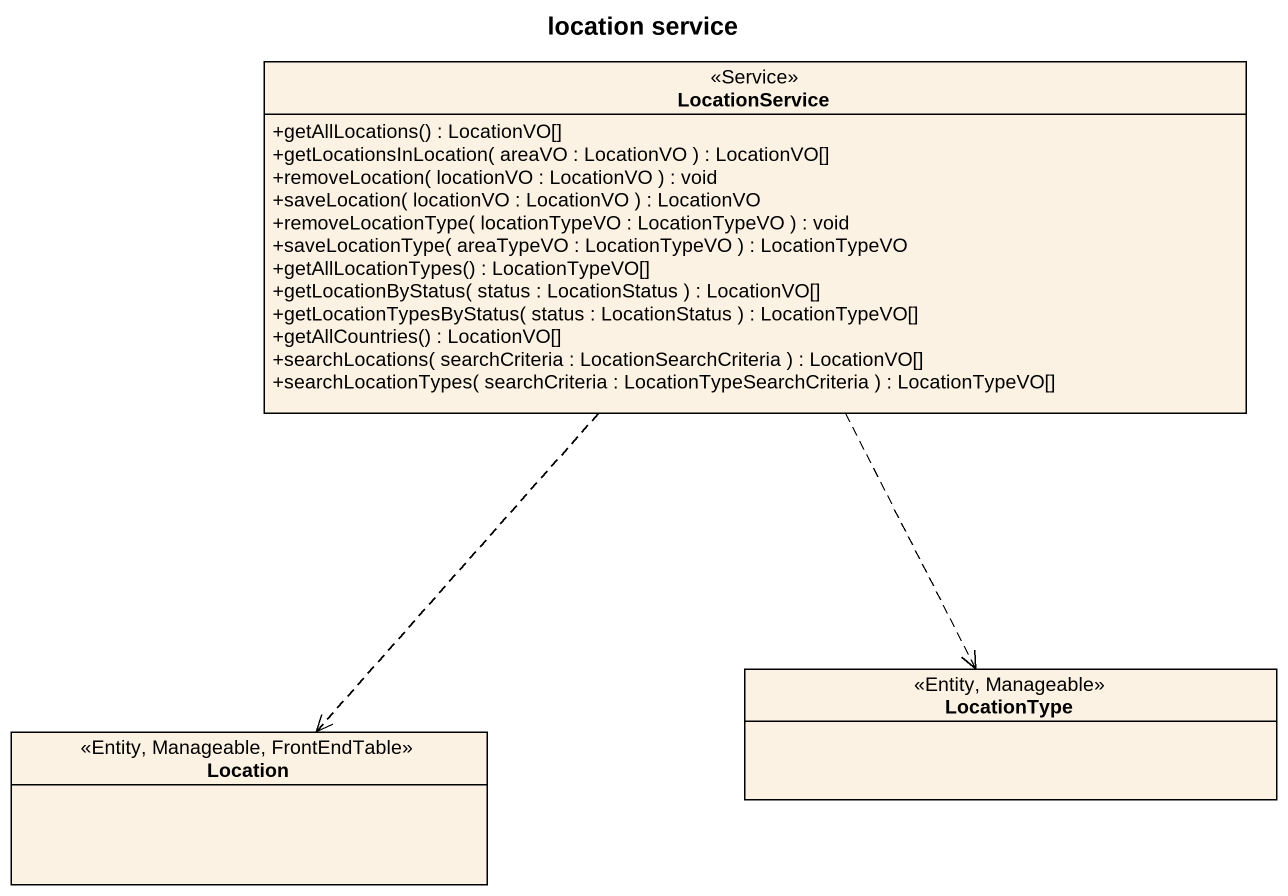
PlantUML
@startuml
title location service
hide circle
hide empty members
skinparam classAttributeIconSize 0
class LocationService <<Service>> {
  +getAllLocations() : LocationVO[]
  +getLocationsInLocation( areaVO : LocationVO ) : LocationVO[]
  +removeLocation( locationVO : LocationVO ) : void
  +saveLocation( locationVO : LocationVO ) : LocationVO
  +removeLocationType( locationTypeVO : LocationTypeVO ) : void
  +saveLocationType( areaTypeVO : LocationTypeVO ) : LocationTypeVO
  +getAllLocationTypes() : LocationTypeVO[]
  +getLocationByStatus( status : LocationStatus ) : LocationVO[]
  +getLocationTypesByStatus( status : LocationStatus ) : LocationTypeVO[]
  +getAllCountries() : LocationVO[]
  +searchLocations( searchCriteria : LocationSearchCriteria ) : LocationVO[]
  +searchLocationTypes( searchCriteria : LocationTypeSearchCriteria ) : LocationTypeVO[]
}
class LocationType <<Entity, Manageable>>
class Location <<Entity, Manageable, FrontEndTable>>
LocationService ..> LocationType
LocationService ..> Location
@enduml
